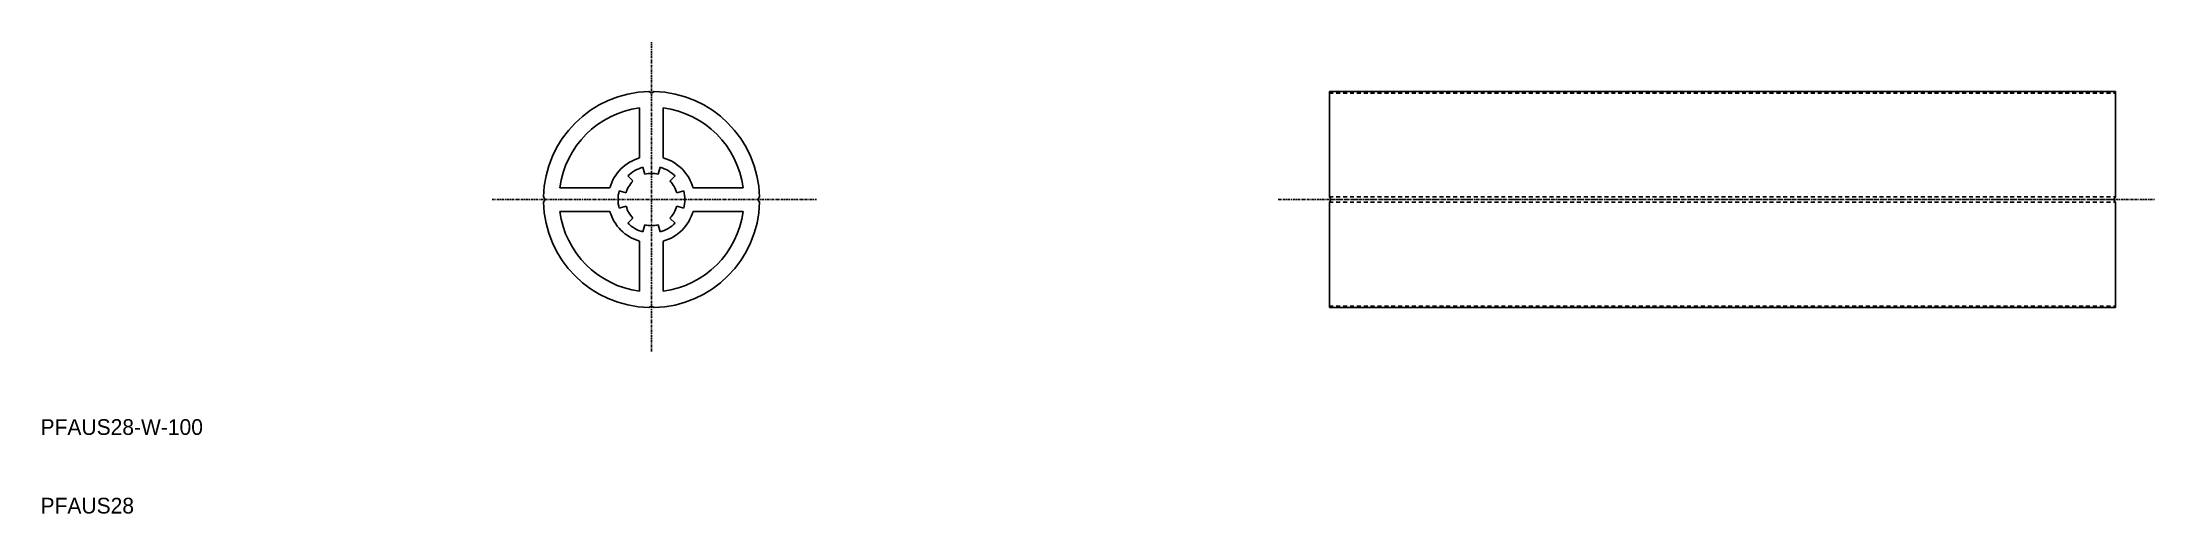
# Model space of a CAD drawing. Extents: x 352 to 621, y 392 to 452.
import ezdxf

# ---------------------------------------------------------------- set-up
doc = ezdxf.new("R2010")
doc.units = 0
doc.header["$LTSCALE"] = 0.25
doc.linetypes.add('CENTER', pattern=[2, 1.25, -0.25, 0.25, -0.25])
doc.linetypes.add('DASHED', pattern=[3.5, 2, -1.5])
doc.layers.get('0').update_dxf_attribs({"linetype": 'CONTINUOUS'})
doc.layers.add('CENTER', color=1, linetype='CENTER')

msp = doc.modelspace()

# ---------------------------------------------------------------- linework, layer by layer
at = {"color": 7, "linetype": 'CONTINUOUS'}
for p, q in [((427.76, 443.94), (427.76, 437.58)), ((429.27, 445.83), (428.93, 446.03)), ((429.27, 445.84), (429.62, 446.03)), ((430.78, 443.94), (430.78, 437.58)), ((515.52, 446.04), (615.52, 446.04)), ((515.52, 432.64), (515.52, 446.04)), ((615.52, 432.64), (615.52, 446.04)), ((428.41, 435.51), (428.17, 436.39)), ((430.14, 435.51), (430.37, 436.39)), ((417.62, 433.8), (423.98, 433.8)), ((426.06, 433.15), (425.17, 433.39)), ((426.92, 434.65), (426.27, 435.29)), ((431.63, 434.64), (432.28, 435.29)), ((432.49, 433.15), (433.38, 433.39)), ((434.56, 433.8), (440.92, 433.8)), ((415.73, 432.29), (415.53, 432.64)), ((415.73, 432.29), (415.53, 431.94)), ((417.62, 430.78), (423.98, 430.78)), ((425.17, 431.19), (426.06, 431.43)), ((433.38, 431.19), (432.49, 431.43)), ((434.56, 430.78), (440.92, 430.78)), ((442.82, 432.3), (443.02, 432.65)), ((442.82, 432.3), (443.02, 431.95)), ((515.72, 432.29), (515.52, 432.64)), ((515.72, 432.29), (515.52, 431.94)), ((515.52, 418.54), (515.52, 431.94)), ((615.32, 432.28), (615.52, 432.64)), ((615.32, 432.28), (615.52, 431.93)), ((615.52, 418.54), (615.52, 431.94)), ((426.27, 429.28), (426.92, 429.93)), ((428.17, 428.18), (428.41, 429.07)), ((430.37, 428.18), (430.13, 429.07)), ((432.28, 429.28), (431.63, 429.94)), ((427.76, 427), (427.76, 420.64)), ((430.78, 427), (430.78, 420.64)), ((429.27, 418.74), (428.92, 418.54)), ((429.27, 418.74), (429.62, 418.54)), ((515.52, 418.54), (615.52, 418.54))]:
    msp.add_line(p, q, dxfattribs=at)
at = {"color": 3, "linetype": 'DASHED'}
for p, q in [((515.52, 445.84), (615.52, 445.84)), ((515.52, 432.64), (615.52, 432.64)), ((515.52, 432.64), (615.52, 432.64)), ((515.52, 431.94), (615.52, 431.94)), ((515.72, 432.29), (615.32, 432.29)), ((515.52, 418.74), (615.52, 418.74))]:
    msp.add_line(p, q, dxfattribs=at)
at = {"color": 7, "linetype": 'CONTINUOUS'}
for centre, radius, start, end in [((429.28, 432.29), 13.75, 91.4439, 178.5481), ((429.27, 432.29), 11.75, 97.3616, 172.6409), ((429.28, 432.29), 13.75, 1.5178, 88.588), ((429.27, 432.29), 11.75, 7.3591, 82.6268), ((429.27, 432.29), 5.5, 105.9388, 164.0975), ((429.27, 432.29), 4.25, 104.9822, 134.9698), ((429.27, 432.29), 3.33, 74.9783, 104.9934), ((429.27, 432.29), 4.25, 45.019, 75.0007), ((429.27, 432.29), 5.5, 15.9025, 74.1401), ((429.27, 432.29), 4.25, 164.9506, 194.9674), ((429.27, 432.29), 3.33, 135.0119, 165.0119), ((429.27, 432.29), 3.33, 14.9661, 44.9688), ((429.27, 432.29), 4.25, 345.0224, 15.0306), ((429.28, 432.29), 13.75, 181.4407, 268.5262), ((429.27, 432.29), 11.75, 187.3757, 262.6384), ((429.27, 432.29), 5.5, 195.8962, 254.0611), ((429.27, 432.29), 3.33, 195.0315, 225.031), ((429.28, 432.29), 13.75, 271.4419, 358.5874), ((429.27, 432.29), 11.75, 277.3732, 352.6243), ((429.27, 432.29), 5.5, 285.8599, 344.1038), ((429.27, 432.29), 3.33, 314.9881, 344.9612), ((429.27, 432.29), 4.25, 224.981, 254.9986), ((429.27, 432.29), 3.33, 255.0211, 285.0058), ((429.27, 432.29), 4.25, 285.0169, 315.0302)]:
    msp.add_arc(centre, radius, start, end, dxfattribs=at)
at = {"layer": 'CENTER', "color": 1, "linetype": 'CENTER'}
for p, q in [((429.27, 412.94), (429.27, 452.3)), ((409.01, 432.29), (450.28, 432.29)), ((509.01, 432.29), (620.52, 432.29))]:
    msp.add_line(p, q, dxfattribs=at)

# ---------------------------------------------------------------- texts
at = {"color": 7, "linetype": 'CONTINUOUS'}
for s, p in [('PFAUS28-W-100', (351.55, 402.35)), ('PFAUS28', (351.55, 392.35))]:
    msp.add_text(s, height=2, dxfattribs=at).set_placement(p)

doc.saveas('drawing.dxf')
